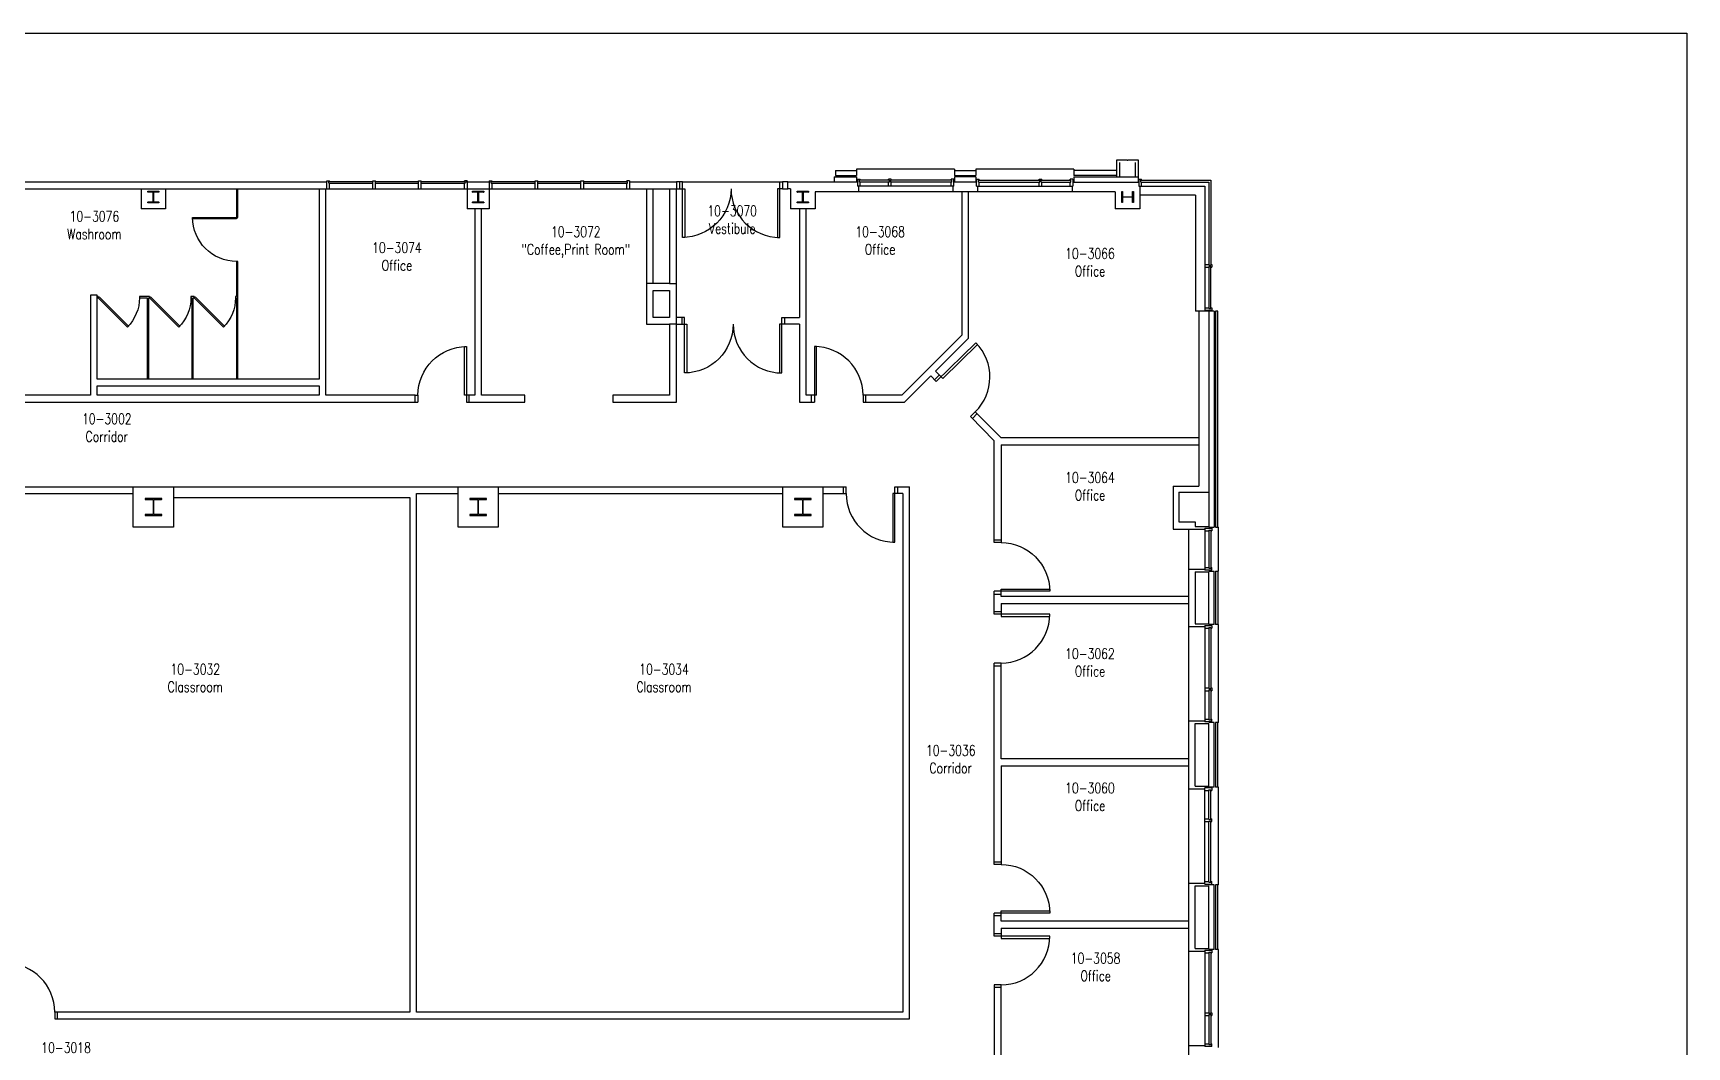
# Model space of a CAD drawing. Extents: x 11182 to 734459, y -1391328 to 152085.
# Drawn here: x 365420 to 395979, y -1092392 to -1073659 of the extents above; entities that cross this region are included whole.
import ezdxf
from ezdxf.enums import TextEntityAlignment as Align

# ---------------------------------------------------------------- set-up
doc = ezdxf.new("R2010")
doc.units = 0
doc.header["$LTSCALE"] = 500
doc.header["$MEASUREMENT"] = 0
doc.layers.add('0_Defpoints', color=106, linetype='CONTINUOUS', plot=False)
for name, color, linetype in [('0_room_data', 7, 'CONTINUOUS'), ('1_Wall_Exist', 251, 'CONTINUOUS'), ('3_Text', 7, 'CONTINUOUS')]:
    doc.layers.add(name, color=color, linetype=linetype)
doc.styles.add('1_200', font='simplex.shx', dxfattribs={"width": 0.75, "height": 460})

# ---------------------------------------------------------------- blocks, each defined once
blk = doc.blocks.new('room_data')
at = {"layer": '3_Text', "style": '1_200', "width": 0.75}
for tag, p in [('ROOMNUM', (0, 0)), ('ROOMUSE', (0, -575))]:
    blk.add_attdef(tag, text='', height=345, dxfattribs=at).set_placement(p, align=Align.MIDDLE_CENTER)

msp = doc.modelspace()

# ---------------------------------------------------------------- linework, layer by layer
at = {"layer": '0_Defpoints'}
msp.add_lwpolyline([(338345, -1073659), (395979, -1073659), (395979, -1110675), (338345, -1110675)], close=True, dxfattribs=at)
at = {"layer": '1_Wall_Exist'}
for p, q in [((380248, -1076199), (380638, -1076199)), ((380248, -1076199), (380248, -1076289)), ((380248, -1076289), (380638, -1076289)), ((380638, -1076174), (380638, -1076289)), ((382448, -1076174), (380638, -1076174)), ((382448, -1076174), (382448, -1076289)), ((382448, -1076199), (382838, -1076199)), ((382448, -1076289), (382838, -1076289)), ((382838, -1076174), (382838, -1076289)), ((384648, -1076174), (382838, -1076174)), ((384648, -1076174), (384648, -1076289)), ((385438, -1076199), (384648, -1076199)), ((385438, -1076289), (384648, -1076289)), ((385438, -1076199), (385438, -1076289)), ((385448, -1076314), (385448, -1075999)), ((385448, -1075999), (385638, -1075999)), ((385502, -1076314), (385502, -1076053)), ((385638, -1075999), (385638, -1076009)), ((385638, -1076009), (385648, -1076009)), ((385648, -1076009), (385648, -1075999)), ((385648, -1075999), (385838, -1075999)), ((385784, -1076053), (385784, -1076314)), ((385838, -1075999), (385838, -1076414)), ((370848, -1076411), (358581, -1076411)), ((358581, -1076535), (373848, -1076535)), ((367417, -1076535), (367417, -1076905)), ((367540, -1076596), (367540, -1076581)), ((367540, -1076581), (367746, -1076581)), ((367635, -1076599), (367543, -1076599)), ((367743, -1076599), (367651, -1076599)), ((367746, -1076581), (367746, -1076596)), ((367869, -1076535), (367869, -1076905)), ((369180, -1076535), (369180, -1077090)), ((369206, -1077064), (369206, -1076535)), ((370706, -1076535), (370706, -1080052)), ((370798, -1076535), (373439, -1076535)), ((370831, -1080052), (370831, -1076535)), ((370848, -1076390), (370898, -1076390)), ((370848, -1076535), (370848, -1076390)), ((370886, -1076433), (370886, -1076405)), ((371697, -1076405), (370886, -1076405)), ((370886, -1076433), (371697, -1076433)), ((370900, -1076405), (370900, -1076390)), ((370900, -1076535), (370900, -1076433)), ((371697, -1076535), (371697, -1076390)), ((371697, -1076390), (371747, -1076390)), ((371747, -1076535), (371747, -1076390)), ((372544, -1076405), (371747, -1076405)), ((371747, -1076433), (372544, -1076433)), ((372544, -1076535), (372544, -1076390)), ((372544, -1076390), (372594, -1076390)), ((372594, -1076535), (372594, -1076390)), ((373402, -1076405), (372594, -1076405)), ((372594, -1076433), (373402, -1076433)), ((373439, -1076390), (373391, -1076390)), ((373391, -1076405), (373391, -1076390)), ((373391, -1076535), (373391, -1076433)), ((373402, -1076433), (373402, -1076405)), ((373848, -1076411), (373417, -1076411)), ((373439, -1076390), (373439, -1076535)), ((373439, -1076535), (373439, -1076905)), ((373540, -1076596), (373540, -1076581)), ((373540, -1076581), (373746, -1076581)), ((373635, -1076599), (373543, -1076599)), ((373743, -1076599), (373651, -1076599)), ((373746, -1076581), (373746, -1076596)), ((373848, -1076390), (373848, -1076905)), ((373848, -1076390), (373898, -1076390)), ((373848, -1076535), (377309, -1076535)), ((373886, -1076433), (373886, -1076405)), ((374697, -1076405), (373886, -1076405)), ((373886, -1076433), (374697, -1076433)), ((373900, -1076405), (373900, -1076390)), ((373900, -1076535), (373900, -1076433)), ((374697, -1076535), (374697, -1076390)), ((374697, -1076390), (374747, -1076390)), ((374747, -1076535), (374747, -1076390)), ((375544, -1076405), (374747, -1076405)), ((374747, -1076433), (375544, -1076433)), ((375544, -1076535), (375544, -1076390)), ((375544, -1076390), (375594, -1076390)), ((375594, -1076535), (375594, -1076390)), ((376404, -1076405), (375594, -1076405)), ((375594, -1076433), (376404, -1076433)), ((376439, -1076390), (376391, -1076390)), ((376391, -1076405), (376391, -1076390)), ((376391, -1076535), (376391, -1076433)), ((376404, -1076433), (376404, -1076405)), ((376439, -1076390), (376439, -1076535)), ((377309, -1076411), (376439, -1076411)), ((376756, -1076535), (376756, -1079039)), ((376881, -1078289), (376881, -1076535)), ((377181, -1076535), (377181, -1078289)), ((377306, -1080477), (377306, -1076535)), ((377309, -1076410), (377309, -1076535)), ((377417, -1076410), (377309, -1076410)), ((377309, -1076411), (377309, -1076535)), ((377309, -1076535), (377462, -1076535)), ((377367, -1076410), (377367, -1076535)), ((377417, -1077435), (377417, -1076410)), ((379217, -1076411), (377417, -1076411)), ((377462, -1076535), (377462, -1077435)), ((379268, -1076535), (379173, -1076535)), ((379173, -1076535), (379173, -1077435)), ((379217, -1077435), (379217, -1076410)), ((379217, -1076410), (379268, -1076410)), ((379368, -1076410), (379268, -1076410)), ((379268, -1076410), (379268, -1076535)), ((379268, -1076411), (379268, -1076535)), ((379268, -1076535), (379368, -1076535)), ((379368, -1076535), (379368, -1076410)), ((380221, -1076411), (379368, -1076411)), ((379417, -1076535), (379368, -1076535)), ((379417, -1076535), (379417, -1076905)), ((379540, -1076596), (379540, -1076581)), ((379540, -1076581), (379746, -1076581)), ((379635, -1076599), (379543, -1076599)), ((379743, -1076599), (379651, -1076599)), ((379746, -1076581), (379746, -1076596)), ((379869, -1076595), (379869, -1076905)), ((385417, -1076595), (379869, -1076595)), ((380221, -1076314), (380638, -1076314)), ((380221, -1076314), (380221, -1076414)), ((380653, -1076414), (380221, -1076414)), ((380638, -1076314), (380638, -1076414)), ((380653, -1076358), (380653, -1076487)), ((380653, -1076358), (380703, -1076358)), ((382433, -1076487), (380653, -1076487)), ((380669, -1076487), (380669, -1076595)), ((381242, -1076377), (380690, -1076377)), ((380690, -1076414), (380690, -1076377)), ((381242, -1076414), (380690, -1076414)), ((380703, -1076377), (380703, -1076358)), ((380703, -1076487), (380703, -1076414)), ((381278, -1076358), (381228, -1076358)), ((381228, -1076377), (381228, -1076358)), ((381228, -1076487), (381228, -1076414)), ((381242, -1076414), (381242, -1076377)), ((382397, -1076377), (381267, -1076377)), ((381267, -1076414), (381267, -1076377)), ((382397, -1076414), (381267, -1076414)), ((381278, -1076377), (381278, -1076358)), ((381278, -1076487), (381278, -1076414)), ((382433, -1076358), (382383, -1076358)), ((382383, -1076377), (382383, -1076358)), ((382383, -1076487), (382383, -1076414)), ((382397, -1076414), (382397, -1076377)), ((382417, -1076487), (382417, -1076595)), ((382433, -1076487), (382433, -1076358)), ((382853, -1076414), (382433, -1076414)), ((382838, -1076314), (382448, -1076314)), ((382448, -1076314), (382448, -1076414)), ((382581, -1076595), (382581, -1079243)), ((382706, -1079295), (382706, -1076595)), ((382838, -1076314), (382838, -1076414)), ((382853, -1076358), (382903, -1076358)), ((382853, -1076487), (382853, -1076358)), ((382853, -1076487), (384633, -1076487)), ((382869, -1076487), (382869, -1076595)), ((382890, -1076377), (384020, -1076377)), ((382890, -1076414), (382890, -1076377)), ((382890, -1076414), (384020, -1076414)), ((382903, -1076377), (382903, -1076358)), ((382903, -1076487), (382903, -1076414)), ((384008, -1076358), (384058, -1076358)), ((384008, -1076377), (384008, -1076358)), ((384008, -1076487), (384008, -1076414)), ((384020, -1076414), (384020, -1076377)), ((384045, -1076377), (384597, -1076377)), ((384045, -1076414), (384045, -1076377)), ((384045, -1076414), (384597, -1076414)), ((384058, -1076377), (384058, -1076358)), ((384058, -1076487), (384058, -1076414)), ((384633, -1076358), (384583, -1076358)), ((384583, -1076377), (384583, -1076358)), ((384583, -1076487), (384583, -1076414)), ((384597, -1076414), (384597, -1076377)), ((384617, -1076487), (384617, -1076595)), ((384633, -1076358), (384633, -1076487)), ((384633, -1076414), (385853, -1076414)), ((384648, -1076314), (385838, -1076314)), ((384648, -1076314), (384648, -1076414)), ((385417, -1076595), (385417, -1076905)), ((385535, -1076792), (385535, -1076586)), ((385535, -1076586), (385550, -1076586)), ((385553, -1076589), (385553, -1076681)), ((385734, -1076681), (385734, -1076589)), ((385737, -1076586), (385751, -1076586)), ((385751, -1076586), (385751, -1076792)), ((385853, -1076358), (385903, -1076358)), ((385853, -1076358), (385853, -1076487)), ((385853, -1076487), (387070, -1076487)), ((385869, -1076487), (385869, -1076905)), ((385890, -1076377), (387180, -1076377)), ((385890, -1076414), (385890, -1076377)), ((385890, -1076414), (387143, -1076414)), ((385903, -1076377), (385903, -1076358)), ((385903, -1076487), (385903, -1076414)), ((387070, -1076487), (387070, -1078785)), ((387143, -1076414), (387143, -1077946)), ((387180, -1076377), (387180, -1077946)), ((367869, -1076905), (367417, -1076905)), ((367540, -1076797), (367540, -1076783)), ((367746, -1076797), (367540, -1076797)), ((367543, -1076780), (367635, -1076780)), ((367638, -1076777), (367638, -1076602)), ((367648, -1076602), (367648, -1076777)), ((367651, -1076780), (367743, -1076780)), ((367746, -1076783), (367746, -1076797)), ((373848, -1076905), (373439, -1076905)), ((373540, -1076797), (373540, -1076783)), ((373746, -1076797), (373540, -1076797)), ((373543, -1076780), (373635, -1076780)), ((373581, -1076905), (373581, -1080352)), ((373638, -1076777), (373638, -1076602)), ((373648, -1076602), (373648, -1076777)), ((373651, -1076780), (373743, -1076780)), ((373706, -1080352), (373706, -1076905)), ((373746, -1076783), (373746, -1076797)), ((379869, -1076905), (379417, -1076905)), ((379540, -1076797), (379540, -1076783)), ((379746, -1076797), (379540, -1076797)), ((379543, -1076780), (379635, -1076780)), ((379581, -1076905), (379581, -1078914)), ((379638, -1076777), (379638, -1076602)), ((379648, -1076602), (379648, -1076777)), ((379651, -1076780), (379743, -1076780)), ((379706, -1080352), (379706, -1076905)), ((379746, -1076783), (379746, -1076797)), ((385869, -1076905), (385417, -1076905)), ((385550, -1076792), (385535, -1076792)), ((385553, -1076697), (385553, -1076789)), ((385556, -1076684), (385731, -1076684)), ((385731, -1076694), (385556, -1076694)), ((385734, -1076789), (385734, -1076697)), ((385751, -1076792), (385737, -1076792)), ((386902, -1076655), (385869, -1076655)), ((386902, -1076655), (386902, -1078795)), ((368367, -1077090), (368367, -1077064)), ((368367, -1077064), (369206, -1077064)), ((369180, -1077090), (368367, -1077090)), ((377462, -1077435), (377417, -1077435)), ((379173, -1077435), (379217, -1077435)), ((369206, -1077877), (369180, -1077877)), ((369180, -1077877), (369180, -1078526)), ((369206, -1080052), (369206, -1077877)), ((387070, -1077935), (387143, -1077935)), ((387070, -1077985), (387143, -1077985)), ((387143, -1077946), (387180, -1077946)), ((387143, -1077971), (387143, -1078746)), ((387143, -1077971), (387180, -1077971)), ((387180, -1077935), (387199, -1077935)), ((387180, -1078746), (387180, -1077971)), ((387180, -1077985), (387199, -1077985)), ((387199, -1077935), (387199, -1077985)), ((376881, -1078289), (376756, -1078289)), ((377181, -1078289), (376881, -1078289)), ((376881, -1078414), (377181, -1078414)), ((376881, -1078914), (376881, -1078414)), ((377181, -1078289), (377306, -1078289)), ((377181, -1078414), (377181, -1078914)), ((366480, -1078501), (366480, -1080352)), ((366605, -1078501), (366480, -1078501)), ((366605, -1080052), (366605, -1078501)), ((366624, -1078526), (366605, -1078526)), ((366605, -1078552), (366624, -1078552)), ((366624, -1078552), (366624, -1078526)), ((366624, -1078552), (366642, -1078534)), ((367163, -1079091), (366624, -1078552)), ((366642, -1078534), (367181, -1079073)), ((367574, -1078526), (367386, -1078526)), ((367386, -1078526), (367386, -1078552)), ((367386, -1078552), (367530, -1078552)), ((367530, -1078552), (367530, -1080052)), ((367556, -1078552), (367574, -1078552)), ((367556, -1080052), (367556, -1078552)), ((367574, -1078552), (367574, -1078526)), ((367574, -1078552), (367592, -1078534)), ((368113, -1079091), (367574, -1078552)), ((367592, -1078534), (368131, -1079073)), ((368399, -1078526), (368336, -1078526)), ((368336, -1078526), (368336, -1078552)), ((368336, -1078552), (368355, -1078552)), ((368355, -1078552), (368355, -1080052)), ((368381, -1078552), (368399, -1078552)), ((368381, -1080052), (368381, -1078552)), ((368399, -1078552), (368399, -1078526)), ((368399, -1078552), (368417, -1078534)), ((368938, -1079091), (368399, -1078552)), ((368417, -1078534), (368956, -1079073)), ((369180, -1078526), (369161, -1078526)), ((369161, -1078526), (369161, -1078552)), ((369161, -1078552), (369180, -1078552)), ((369180, -1078552), (369180, -1080052)), ((387070, -1078735), (387143, -1078735)), ((387180, -1078735), (387199, -1078735)), ((387199, -1078735), (387199, -1078785)), ((376756, -1079039), (377181, -1079039)), ((377181, -1078914), (376881, -1078914)), ((377306, -1079039), (377181, -1079039)), ((377181, -1079039), (377181, -1080352)), ((377406, -1078914), (377306, -1078914)), ((377306, -1079039), (377406, -1079039)), ((377456, -1078914), (377406, -1078914)), ((377406, -1078914), (377406, -1079039)), ((377406, -1079039), (377501, -1079039)), ((377456, -1079939), (377456, -1078914)), ((377501, -1079039), (377501, -1079939)), ((379581, -1079039), (379212, -1079039)), ((379212, -1079039), (379212, -1079939)), ((379256, -1079939), (379256, -1078914)), ((379256, -1078914), (379581, -1078914)), ((379307, -1078914), (379307, -1079039)), ((379581, -1079039), (379581, -1080477)), ((387143, -1078795), (386902, -1078795)), ((386962, -1078795), (386962, -1082032)), ((387199, -1078785), (387070, -1078785)), ((387143, -1078746), (387180, -1078746)), ((387143, -1078795), (387143, -1082790)), ((387243, -1078800), (387143, -1078800)), ((387243, -1078800), (387243, -1082790)), ((387268, -1078800), (387268, -1082790)), ((387313, -1078800), (387268, -1078800)), ((387313, -1082790), (387313, -1078800)), ((367181, -1079073), (367163, -1079091)), ((368131, -1079073), (368113, -1079091)), ((368956, -1079073), (368938, -1079091)), ((382581, -1079243), (381472, -1080352)), ((382095, -1079906), (382706, -1079295)), ((373391, -1080352), (373391, -1079452)), ((373391, -1079452), (373431, -1079452)), ((373431, -1079452), (373431, -1080352)), ((373431, -1079452), (373431, -1080477)), ((379896, -1079452), (379856, -1079452)), ((379856, -1079452), (379856, -1080477)), ((379896, -1080352), (379896, -1079452)), ((382842, -1079382), (382110, -1080100)), ((382228, -1080041), (382870, -1079411)), ((382870, -1079411), (382842, -1079382)), ((377501, -1079939), (377456, -1079939)), ((379212, -1079939), (379256, -1079939)), ((382095, -1079906), (382228, -1080041)), ((370706, -1080052), (366605, -1080052)), ((366605, -1080352), (366605, -1080177)), ((366605, -1080177), (370706, -1080177)), ((370706, -1080177), (370706, -1080352)), ((370831, -1080352), (370831, -1080052)), ((381523, -1080477), (382006, -1079994)), ((382110, -1080100), (382006, -1079994)), ((382075, -1080065), (382165, -1079977)), ((366480, -1080352), (365156, -1080352)), ((365156, -1080477), (372531, -1080477)), ((370706, -1080352), (366605, -1080352)), ((372481, -1080352), (370831, -1080352)), ((372481, -1080477), (372481, -1080352)), ((372481, -1080352), (372531, -1080352)), ((372531, -1080352), (372531, -1080477)), ((373431, -1080352), (373391, -1080352)), ((373481, -1080352), (373431, -1080352)), ((373431, -1080477), (374506, -1080477)), ((373581, -1080352), (373481, -1080352)), ((373481, -1080477), (373481, -1080352)), ((374506, -1080352), (373706, -1080352)), ((374506, -1080477), (374506, -1080352)), ((376131, -1080352), (376131, -1080477)), ((377181, -1080352), (376131, -1080352)), ((376131, -1080477), (377306, -1080477)), ((379581, -1080477), (379856, -1080477)), ((379896, -1080352), (379706, -1080352)), ((379806, -1080477), (379806, -1080352)), ((381472, -1080352), (380756, -1080352)), ((380756, -1080352), (380756, -1080477)), ((380756, -1080477), (381523, -1080477)), ((380806, -1080477), (380806, -1080352)), ((382830, -1080655), (382741, -1080743)), ((382741, -1080743), (383181, -1081191)), ((382865, -1080691), (382776, -1080778)), ((383306, -1081140), (382830, -1080655)), ((386962, -1081140), (383306, -1081140)), ((383181, -1083074), (383181, -1081191)), ((383306, -1081265), (386962, -1081265)), ((383306, -1081265), (383306, -1083074)), ((364439, -1082042), (380444, -1082042)), ((367272, -1082788), (367272, -1082042)), ((368015, -1082042), (368015, -1082788)), ((373272, -1082788), (373272, -1082042)), ((374015, -1082042), (374015, -1082788)), ((379272, -1082788), (379272, -1082042)), ((380015, -1082042), (380015, -1082788)), ((380394, -1082167), (380394, -1082042)), ((380444, -1082167), (380444, -1082042)), ((381344, -1083067), (381344, -1082042)), ((381344, -1082042), (381614, -1082042)), ((381394, -1082042), (381394, -1082167)), ((381614, -1091875), (381614, -1082042)), ((386485, -1082032), (386485, -1082825)), ((386485, -1082032), (386962, -1082032)), ((364709, -1082167), (367272, -1082167)), ((367797, -1082258), (367490, -1082258)), ((367490, -1082258), (367490, -1082273)), ((367493, -1082276), (367634, -1082276)), ((367637, -1082279), (367637, -1082550)), ((367649, -1082550), (367649, -1082279)), ((367652, -1082276), (367794, -1082276)), ((367797, -1082273), (367797, -1082258)), ((368015, -1082242), (372380, -1082242)), ((372380, -1082242), (372380, -1091750)), ((372505, -1091750), (372505, -1082167)), ((372505, -1082167), (373272, -1082167)), ((373797, -1082258), (373490, -1082258)), ((373490, -1082258), (373490, -1082273)), ((373493, -1082276), (373634, -1082276)), ((373637, -1082279), (373637, -1082550)), ((373649, -1082550), (373649, -1082279)), ((373652, -1082276), (373794, -1082276)), ((373797, -1082273), (373797, -1082258)), ((374015, -1082167), (379272, -1082167)), ((379797, -1082258), (379490, -1082258)), ((379490, -1082258), (379490, -1082273)), ((379493, -1082276), (379634, -1082276)), ((379637, -1082279), (379637, -1082550)), ((379649, -1082550), (379649, -1082279)), ((379652, -1082276), (379794, -1082276)), ((379797, -1082273), (379797, -1082258)), ((380015, -1082167), (380444, -1082167)), ((381489, -1082167), (381304, -1082167)), ((381304, -1082167), (381304, -1083067)), ((381489, -1082167), (381489, -1091750)), ((386593, -1082140), (387143, -1082140)), ((386593, -1082140), (386593, -1082690)), ((367490, -1082556), (367490, -1082572)), ((367490, -1082572), (367797, -1082572)), ((367634, -1082553), (367493, -1082553)), ((367794, -1082553), (367652, -1082553)), ((367797, -1082572), (367797, -1082556)), ((373490, -1082556), (373490, -1082572)), ((373490, -1082572), (373797, -1082572)), ((373634, -1082553), (373493, -1082553)), ((373794, -1082553), (373652, -1082553)), ((373797, -1082572), (373797, -1082556)), ((379490, -1082556), (379490, -1082572)), ((379490, -1082572), (379797, -1082572)), ((379634, -1082553), (379493, -1082553)), ((379794, -1082553), (379652, -1082553)), ((379797, -1082572), (379797, -1082556)), ((386593, -1082690), (386893, -1082690)), ((386893, -1082690), (386893, -1082775)), ((368015, -1082788), (367272, -1082788)), ((374015, -1082788), (373272, -1082788)), ((380015, -1082788), (379272, -1082788)), ((386485, -1082825), (387070, -1082825)), ((386772, -1082825), (386772, -1093040)), ((386893, -1082775), (387143, -1082775)), ((387070, -1082805), (387070, -1083585)), ((387070, -1082805), (387199, -1082805)), ((387070, -1082855), (387143, -1082855)), ((387143, -1082790), (387243, -1082790)), ((387143, -1082841), (387143, -1083548)), ((387143, -1082841), (387180, -1082841)), ((387180, -1082841), (387180, -1083548)), ((387180, -1082855), (387199, -1082855)), ((387199, -1082805), (387199, -1082855)), ((387268, -1082790), (387323, -1082790)), ((387323, -1083600), (387323, -1082790)), ((381304, -1083067), (381344, -1083067)), ((383181, -1083024), (383306, -1083024)), ((383306, -1083074), (383181, -1083074)), ((386772, -1083565), (387070, -1083565)), ((386893, -1083615), (387143, -1083615)), ((386893, -1083615), (386893, -1084575)), ((387070, -1083535), (387143, -1083535)), ((387199, -1083585), (387070, -1083585)), ((387143, -1083548), (387180, -1083548)), ((387143, -1083600), (387243, -1083600)), ((387143, -1084575), (387143, -1083615)), ((387180, -1083535), (387199, -1083535)), ((387199, -1083585), (387199, -1083535)), ((387243, -1084590), (387243, -1083600)), ((387268, -1083600), (387268, -1084590)), ((387268, -1083600), (387323, -1083600)), ((387313, -1083600), (387313, -1084590)), ((383306, -1084071), (383306, -1083934)), ((383306, -1083934), (384206, -1083934)), ((384206, -1083934), (384206, -1083974)), ((383181, -1084399), (383181, -1083974)), ((384206, -1083974), (383181, -1083974)), ((383181, -1084024), (383306, -1084024)), ((386772, -1084071), (383306, -1084071)), ((383306, -1084196), (386772, -1084196)), ((383306, -1084196), (383306, -1084439)), ((383181, -1084349), (383306, -1084349)), ((384206, -1084399), (383181, -1084399)), ((383306, -1084439), (384206, -1084439)), ((384206, -1084439), (384206, -1084399)), ((386772, -1084625), (387070, -1084625)), ((386893, -1084575), (387143, -1084575)), ((387070, -1084605), (387070, -1086385)), ((387070, -1084605), (387199, -1084605)), ((387070, -1084655), (387143, -1084655)), ((387243, -1084590), (387143, -1084590)), ((387143, -1084641), (387143, -1085771)), ((387143, -1084641), (387180, -1084641)), ((387180, -1084641), (387180, -1085771)), ((387180, -1084655), (387199, -1084655)), ((387199, -1084605), (387199, -1084655)), ((387323, -1084590), (387268, -1084590)), ((387323, -1086400), (387323, -1084590)), ((383306, -1085299), (383181, -1085299)), ((383181, -1089020), (383181, -1085299)), ((383181, -1085349), (383306, -1085349)), ((383306, -1087071), (383306, -1085299)), ((387070, -1085760), (387143, -1085760)), ((387180, -1085760), (387199, -1085760)), ((387199, -1085760), (387199, -1085810)), ((387070, -1085810), (387143, -1085810)), ((387143, -1085771), (387180, -1085771)), ((387143, -1085796), (387143, -1086348)), ((387143, -1085796), (387180, -1085796)), ((387180, -1085796), (387180, -1086348)), ((387180, -1085810), (387199, -1085810)), ((386772, -1086365), (387070, -1086365)), ((387070, -1086335), (387143, -1086335)), ((387143, -1086348), (387180, -1086348)), ((387180, -1086335), (387199, -1086335)), ((387199, -1086385), (387199, -1086335)), ((386893, -1086415), (387143, -1086415)), ((386893, -1087575), (386893, -1086415)), ((387199, -1086385), (387070, -1086385)), ((387243, -1086400), (387143, -1086400)), ((387143, -1087575), (387143, -1086415)), ((387243, -1087590), (387243, -1086400)), ((387268, -1086400), (387268, -1087590)), ((387323, -1086400), (387268, -1086400)), ((387313, -1087590), (387313, -1086400)), ((386772, -1087071), (383306, -1087071)), ((383306, -1087196), (386772, -1087196)), ((383306, -1087196), (383306, -1089020)), ((386893, -1087575), (387143, -1087575)), ((387243, -1087590), (387143, -1087590)), ((387323, -1087590), (387268, -1087590)), ((387323, -1089400), (387323, -1087590)), ((386772, -1087625), (387070, -1087625)), ((387070, -1089385), (387070, -1087605)), ((387199, -1087605), (387070, -1087605)), ((387070, -1087655), (387143, -1087655)), ((387143, -1088193), (387143, -1087641)), ((387143, -1087641), (387180, -1087641)), ((387180, -1088193), (387180, -1087641)), ((387180, -1087655), (387199, -1087655)), ((387199, -1087605), (387199, -1087655)), ((387070, -1088180), (387143, -1088180)), ((387143, -1088193), (387180, -1088193)), ((387180, -1088180), (387199, -1088180)), ((387199, -1088230), (387199, -1088180)), ((387070, -1088230), (387143, -1088230)), ((387143, -1089348), (387143, -1088218)), ((387143, -1088218), (387180, -1088218)), ((387180, -1089348), (387180, -1088218)), ((387180, -1088230), (387199, -1088230)), ((383181, -1088970), (383306, -1088970)), ((383306, -1089020), (383181, -1089020)), ((386772, -1089365), (387070, -1089365)), ((386893, -1089415), (387143, -1089415)), ((386893, -1090575), (386893, -1089415)), ((387070, -1089335), (387143, -1089335)), ((387070, -1089385), (387199, -1089385)), ((387143, -1089348), (387180, -1089348)), ((387243, -1089400), (387143, -1089400)), ((387143, -1090575), (387143, -1089415)), ((387180, -1089335), (387199, -1089335)), ((387199, -1089385), (387199, -1089335)), ((387243, -1090590), (387243, -1089400)), ((387323, -1089400), (387268, -1089400)), ((387268, -1089400), (387268, -1090590)), ((387313, -1090590), (387313, -1089400)), ((383181, -1090346), (383181, -1089920)), ((384206, -1089920), (383181, -1089920)), ((383306, -1089970), (383181, -1089970)), ((383306, -1090071), (383306, -1089880)), ((383306, -1089880), (384206, -1089880)), ((384206, -1089880), (384206, -1089920)), ((383181, -1090296), (383306, -1090296)), ((384206, -1090346), (383181, -1090346)), ((386772, -1090071), (383306, -1090071)), ((383306, -1090196), (386772, -1090196)), ((383306, -1090196), (383306, -1090386)), ((384206, -1090386), (384206, -1090346)), ((383306, -1090386), (384206, -1090386)), ((386772, -1090625), (387070, -1090625)), ((386893, -1090575), (387143, -1090575)), ((387070, -1090605), (387070, -1092385)), ((387070, -1090605), (387199, -1090605)), ((387070, -1090655), (387143, -1090655)), ((387243, -1090590), (387143, -1090590)), ((387143, -1090641), (387143, -1091771)), ((387143, -1090641), (387180, -1090641)), ((387180, -1090641), (387180, -1091771)), ((387180, -1090655), (387199, -1090655)), ((387199, -1090605), (387199, -1090655)), ((387323, -1090590), (387268, -1090590)), ((387323, -1092400), (387323, -1090590)), ((383181, -1091246), (383181, -1093224)), ((383306, -1091246), (383181, -1091246)), ((383306, -1093040), (383306, -1091246)), ((383306, -1091296), (383181, -1091296)), ((372380, -1091750), (365822, -1091750)), ((365822, -1091750), (365822, -1091875)), ((365822, -1091875), (381614, -1091875)), ((365872, -1091875), (365872, -1091750)), ((381489, -1091750), (372505, -1091750)), ((387070, -1091760), (387143, -1091760)), ((387070, -1091810), (387143, -1091810)), ((387143, -1091771), (387180, -1091771)), ((387143, -1091796), (387143, -1092348)), ((387143, -1091796), (387180, -1091796)), ((387180, -1091760), (387199, -1091760)), ((387180, -1091796), (387180, -1092348)), ((387180, -1091810), (387199, -1091810)), ((387199, -1091760), (387199, -1091810)), ((386772, -1092365), (387070, -1092365)), ((387070, -1092335), (387143, -1092335)), ((387199, -1092385), (387070, -1092385)), ((387143, -1092348), (387180, -1092348)), ((387180, -1092335), (387199, -1092335)), ((387199, -1092385), (387199, -1092335))]:
    msp.add_line(p, q, dxfattribs=at)
for centre, radius, start, end in [((367543, -1076596), 3, 180, 270), ((367635, -1076602), 3, 0, 90), ((367651, -1076602), 3, 90, 180), ((367743, -1076596), 3, 270, 0), ((373543, -1076596), 3, 180, 270), ((373635, -1076602), 3, 0, 90), ((373651, -1076602), 3, 90, 180), ((373743, -1076596), 3, 270, 0), ((379217, -1076535), 900, 180, 270), ((379543, -1076596), 3, 180, 270), ((379635, -1076602), 3, 0, 90), ((379651, -1076602), 3, 90, 180), ((379743, -1076596), 3, 270, 0), ((385550, -1076589), 3, 0, 90), ((385737, -1076589), 3, 90, 180), ((367543, -1076783), 3, 90, 180), ((367635, -1076777), 3, 270, 0), ((367651, -1076777), 3, 180, 270), ((367743, -1076783), 3, 0, 90), ((373543, -1076783), 3, 90, 180), ((373635, -1076777), 3, 270, 0), ((373651, -1076777), 3, 180, 270), ((373743, -1076783), 3, 0, 90), ((379543, -1076783), 3, 90, 180), ((379635, -1076777), 3, 270, 0), ((379651, -1076777), 3, 180, 270), ((379743, -1076783), 3, 0, 90), ((385550, -1076789), 3, 270, 0), ((385556, -1076681), 3, 180, 270), ((385556, -1076697), 3, 90, 180), ((385731, -1076681), 3, 270, 0), ((385731, -1076697), 3, 0, 90), ((385737, -1076789), 3, 180, 270), ((379256, -1079039), 900, 180, 270), ((379856, -1080352), 900, 0, 90), ((382200, -1080013), 900, 314.4571, 44.4571), ((367493, -1082273), 3, 180, 270), ((367634, -1082279), 3, 0, 90), ((367652, -1082279), 3, 90, 180), ((367794, -1082273), 3, 270, 0), ((373493, -1082273), 3, 180, 270), ((373634, -1082279), 3, 0, 90), ((373652, -1082279), 3, 90, 180), ((373794, -1082273), 3, 270, 0), ((379493, -1082273), 3, 180, 270), ((379634, -1082279), 3, 0, 90), ((379652, -1082279), 3, 90, 180), ((379794, -1082273), 3, 270, 0), ((381344, -1082167), 900, 180, 270), ((367493, -1082556), 3, 90, 180), ((367634, -1082550), 3, 270, 0), ((367652, -1082550), 3, 180, 270), ((367794, -1082556), 3, 0, 90), ((373493, -1082556), 3, 90, 180), ((373634, -1082550), 3, 270, 0), ((373652, -1082550), 3, 180, 270), ((373794, -1082556), 3, 0, 90), ((379493, -1082556), 3, 90, 180), ((379634, -1082550), 3, 270, 0), ((379652, -1082550), 3, 180, 270), ((379794, -1082556), 3, 0, 90), ((383306, -1084399), 900, 270, 0), ((383306, -1090346), 900, 270, 0), ((364922, -1091750), 900, 0, 90)]:
    msp.add_arc(centre, radius, start, end, dxfattribs=at)
at = {"layer": '1_Wall_Exist', "extrusion": (0, 0, -1)}
for centre, radius, start, end in [((-377417, -1076535), 900, 180, 270), ((-369180, -1077064), 813, 270, 0), ((-366624, -1078552), 762, 180, 225), ((-367574, -1078552), 762, 180, 225), ((-368399, -1078552), 762, 180, 225), ((-377456, -1079039), 900, 180, 270), ((-373431, -1080352), 900, 0, 90), ((-383306, -1083974), 900, 90, 180), ((-383306, -1089920), 900, 90, 180)]:
    msp.add_arc(centre, radius, start, end, dxfattribs=at)

# ---------------------------------------------------------------- block references
at = {"layer": '0_room_data', "xscale": 0.5657139806978375, "yscale": 0.5657139806978375, "zscale": 0.5657139806978375}
for p, values in [((378338, -1076945), {'ROOMNUM': '10-3070', 'ROOMUSE': 'Vestibule'}), ((366553, -1077046), {'ROOMNUM': '10-3076', 'ROOMUSE': 'Washroom'}), ((375449, -1077330), {'ROOMNUM': '10-3072', 'ROOMUSE': '"Coffee,Print Room"'}), ((381071, -1077330), {'ROOMNUM': '10-3068', 'ROOMUSE': 'Office'}), ((372143, -1077625), {'ROOMNUM': '10-3074', 'ROOMUSE': 'Office'}), ((384949, -1077733), {'ROOMNUM': '10-3066', 'ROOMUSE': 'Office'}), ((366782, -1080787), {'ROOMNUM': '10-3002', 'ROOMUSE': 'Corridor'}), ((384949, -1081872), {'ROOMNUM': '10-3064', 'ROOMUSE': 'Office'}), ((384949, -1085125), {'ROOMNUM': '10-3062', 'ROOMUSE': 'Office'}), ((368417, -1085414), {'ROOMNUM': '10-3032', 'ROOMUSE': 'Classroom'}), ((377078, -1085414), {'ROOMNUM': '10-3034', 'ROOMUSE': 'Classroom'}), ((382376, -1086914), {'ROOMNUM': '10-3036', 'ROOMUSE': 'Corridor'}), ((384949, -1087608), {'ROOMNUM': '10-3060', 'ROOMUSE': 'Office'}), ((385053, -1090754), {'ROOMNUM': '10-3058', 'ROOMUSE': 'Office'}), ((366029, -1092405), {'ROOMNUM': '10-3018', 'ROOMUSE': 'Corridor'})]:
    msp.add_blockref('room_data', p, dxfattribs=at).add_auto_attribs(values)

doc.saveas('drawing.dxf')
